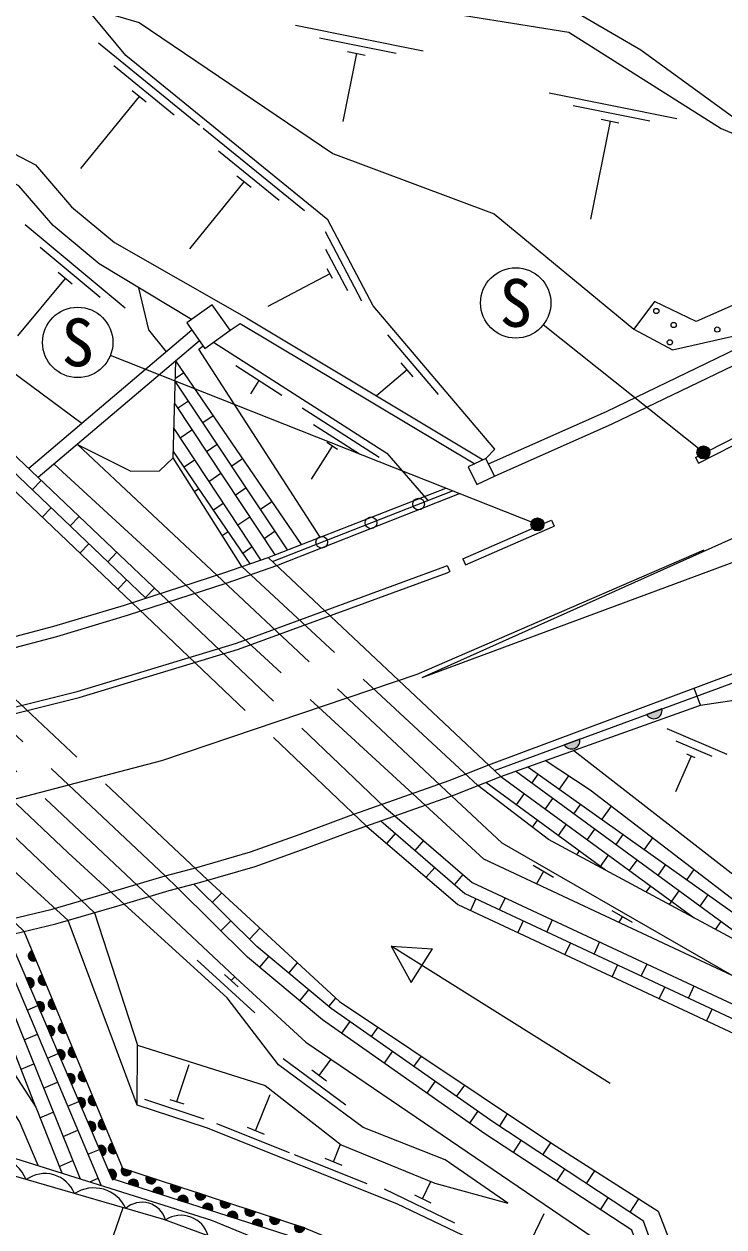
# Model space of a CAD drawing. Units: millimetres at full size, sheet at 1:1000; details may follow other scales. Extents: x 40000 to 680000, y 20000 to 380000.
# Drawn here: x 435046 to 461908, y 245923 to 292077 of the extents above; entities that cross this region are included whole.
import ezdxf
from ezdxf.enums import TextEntityAlignment as Align

# ---------------------------------------------------------------- set-up
doc = ezdxf.new("R2010")
doc.units = ezdxf.units.MM
doc.header["$LTSCALE"] = 1000
doc.linetypes.add('CHAIN', pattern=[18.5, 12, -1.5, 3.5, -1.5])
doc.linetypes.add('DASHED', pattern=[7.5, 6, -1.5])
for name, color, linetype, lineweight in [('M-BGD', 7, 'Continuous', 25), ('M-BMK', 2, 'CHAIN', 13), ('M-STR-HTXT', 7, 'Continuous', 13), ('M-STR-STR1', 1, 'Continuous', 25), ('M-STR-STRC', 7, 'Continuous', 25)]:
    doc.layers.add(name, color=color, linetype=linetype, lineweight=lineweight)
doc.styles.add('ＭＳ ゴシック', font='')
doc.styles.get('ＭＳ ゴシック').set_extended_font_data('MS Gothic')

msp = doc.modelspace()

# ---------------------------------------------------------------- hatches: boundary and pattern name
at = {"layer": 'M-BGD'}
for points in [[(458943, 265582), (459530, 265798, -0.84072)], [(455787, 264423), (456375, 264639, -0.84072)], [(435515, 256150, -0.4608), (435221, 256246, -0.4608), (435361, 256521)], [(435127, 255453, -0.4608), (435423, 255361, -0.4608), (435286, 255084)], [(435899, 255227, -0.4608), (435605, 255322, -0.4608), (435745, 255598)], [(435522, 254534, -0.4608), (435817, 254442, -0.4608), (435680, 254165)], [(436282, 254303, -0.4608), (435988, 254399, -0.4608), (436128, 254674)], [(435916, 253615, -0.4608), (436211, 253523, -0.4608), (436074, 253246)], [(436666, 253380, -0.4608), (436372, 253475, -0.4608), (436512, 253751)], [(436310, 252696, -0.4608), (436605, 252604, -0.4608), (436468, 252327)], [(437050, 252456, -0.4608), (436756, 252552, -0.4608), (436896, 252827)], [(436704, 251777, -0.4608), (436999, 251685, -0.4608), (436862, 251408)], [(437433, 251533, -0.4608), (437139, 251628, -0.4608), (437279, 251904)], [(437098, 250858, -0.4608), (437393, 250766, -0.4608), (437256, 250489)], [(437817, 250610, -0.4608), (437523, 250705, -0.4608), (437663, 250980)], [(437492, 249939, -0.4608), (437787, 249847, -0.4608), (437650, 249570)], [(438201, 249686, -0.4608), (437907, 249781, -0.4608), (438047, 250057)], [(437886, 249020, -0.4608), (438181, 248928, -0.4608), (438044, 248651)], [(438584, 248763, -0.4608), (438290, 248858, -0.4608), (438430, 249134)], [(438280, 248101, -0.4608), (438575, 248009, -0.4608), (438438, 247731)], [(439170, 248057, -0.4608), (438906, 247896, -0.4608), (438788, 248182)], [(440121, 247747, -0.4608), (439857, 247586, -0.4608), (439739, 247872)], [(439036, 247579, -0.4608), (439300, 247742, -0.4608), (439419, 247456)], [(439988, 247273, -0.4608), (440251, 247435, -0.4608), (440371, 247150)], [(441071, 247437, -0.4608), (440807, 247276, -0.4608), (440689, 247562)], [(440940, 246967, -0.4608), (441203, 247129, -0.4608), (441323, 246843)], [(442022, 247127, -0.4608), (441758, 246966, -0.4608), (441640, 247251)], [(442972, 246816, -0.4608), (442709, 246655, -0.4608), (442591, 246941)], [(441892, 246660, -0.4608), (442155, 246822, -0.4608), (442274, 246537)], [(442844, 246354, -0.4608), (443107, 246516, -0.4608), (443226, 246231)], [(443923, 246506, -0.4608), (443659, 246345, -0.4608), (443541, 246631)], [(443796, 246047, -0.4608), (444059, 246209, -0.4608), (444178, 245924)], [(444874, 246196, -0.4608), (444610, 246035, -0.4608), (444492, 246320)], [(445824, 245886, -0.4608), (445561, 245724, -0.4608), (445443, 246010)]]:
    msp.add_hatch(color=256, dxfattribs=at).paths.add_polyline_path(points)
at = {"layer": 'M-STR-STRC'}
for points in [[(461095, 275889, -1), (461147, 275392, -0.41421), (460872, 275615, -0.41421)], [(454651, 273110, -0.41421), (454978, 272977, -0.41421), (454845, 272650, -1)]]:
    msp.add_hatch(color=256, dxfattribs=at).paths.add_polyline_path(points)

# ---------------------------------------------------------------- linework, layer by layer
at = {"layer": 'M-BGD'}
for p, q in [((450369, 291040), (445466, 292020)), ((441779, 288187), (437900, 291342)), ((449329, 290942), (446387, 291530)), ((447800, 290941), (447279, 288336)), ((448143, 290873), (447456, 291010)), ((440813, 288585), (438486, 290478)), ((439732, 289078), (439189, 289520)), ((460106, 288444), (455203, 289424)), ((439460, 289299), (437212, 286535)), ((459067, 288346), (456125, 288934)), ((445804, 284913), (441925, 288067)), ((457537, 288346), (456786, 284592)), ((457880, 288277), (457194, 288414)), ((444839, 285311), (442512, 287204)), ((443758, 285804), (443215, 286245)), ((443486, 286025), (441392, 283449)), ((438931, 281182), (435086, 284378)), ((448014, 281449), (446613, 284102)), ((437971, 281590), (435664, 283508)), ((447469, 281839), (446628, 283431)), ((436894, 282095), (436356, 282542)), ((446783, 282495), (444407, 281240)), ((446881, 282309), (446685, 282681)), ((436625, 282319), (434792, 280114)), ((441490, 280330), (435228, 275023)), ((441780, 279920), (435592, 274677)), ((450947, 277860), (449007, 280147)), ((445692, 272110), (440872, 279150)), ((444945, 277830), (443176, 278962)), ((449748, 278809), (448572, 277811)), ((449975, 278542), (449522, 279076)), ((445163, 271904), (440851, 278380)), ((440854, 278493), (441172, 278711)), ((444061, 278396), (443737, 277890)), ((440827, 277499), (444677, 271714)), ((440935, 277337), (441354, 277624)), ((460814, 275449), (465060, 277619)), ((460928, 275226), (465174, 277396)), ((441909, 276791), (442302, 277061)), ((448669, 275446), (445721, 277333)), ((444134, 271514), (440802, 276558)), ((441040, 276197), (441489, 276504)), ((447918, 275570), (446149, 276703)), ((447078, 275752), (446666, 276016)), ((442440, 270932), (437096, 275951)), ((443718, 271370), (440778, 275682)), ((442043, 275672), (442463, 275959)), ((446872, 275884), (446063, 274621)), ((441252, 270548), (436199, 275191)), ((441185, 275084), (441591, 275362)), ((443017, 275127), (443432, 275411)), ((460814, 275449), (460928, 275226)), ((442143, 274528), (442597, 274839)), ((435708, 274566), (435363, 274204)), ((441583, 274145), (441749, 274258)), ((443151, 274006), (443571, 274294)), ((444412, 271610), (451230, 274272)), ((444580, 271453), (451492, 274169)), ((442312, 273432), (442694, 273694)), ((444126, 273462), (444562, 273760)), ((444747, 271296), (451753, 274065)), ((436088, 273515), (435743, 273153)), ((437157, 273188), (436812, 272826)), ((443245, 272859), (443705, 273174)), ((455291, 273045), (455391, 272816)), ((442654, 272454), (442875, 272606)), ((444259, 272341), (444680, 272629)), ((437537, 272136), (437192, 271774)), ((443439, 271779), (443797, 272025)), ((438606, 271809), (438261, 271447)), ((451891, 271563), (451991, 271334)), ((451289, 271301), (451389, 271072)), ((438986, 270758), (438641, 270396)), ((440055, 270431), (439710, 270069)), ((461010, 265941), (460766, 266596)), ((453350, 263211), (461010, 265941)), ((459530, 265798), (458943, 265582)), ((462031, 264048), (459735, 265037)), ((456375, 264639), (455787, 264423)), ((461453, 263971), (460076, 264564)), ((460807, 263923), (460485, 264061)), ((454384, 263580), (465369, 255771)), ((460646, 263992), (460053, 262614)), ((453350, 263211), (460763, 257780)), ((463927, 256077), (453902, 263408)), ((454773, 263303), (454524, 262953)), ((455947, 263229), (455588, 262724)), ((457367, 259607), (452767, 262981)), ((454243, 262557), (453935, 262124)), ((455332, 262363), (455050, 261966)), ((456403, 262144), (456139, 261772)), ((457577, 262070), (457218, 261565)), ((454741, 261533), (454550, 261263)), ((455856, 261375), (455548, 260941)), ((449290, 261023), (448964, 260644)), ((456946, 261182), (456663, 260784)), ((458033, 260986), (457753, 260592)), ((459165, 260852), (458848, 260406)), ((450375, 260749), (450048, 260371)), ((456354, 260350), (456253, 260206)), ((457470, 260193), (457161, 259758)), ((458561, 260001), (458276, 259602)), ((450806, 259718), (450480, 259339)), ((451890, 259445), (451564, 259066)), ((455369, 259337), (454589, 259786)), ((454979, 259562), (454713, 259091)), ((459664, 259827), (459368, 259411)), ((460753, 259633), (460479, 259248)), ((459083, 259010), (458915, 258774)), ((442271, 258374), (442628, 258736)), ((452391, 258520), (452179, 258067)), ((453509, 258550), (453297, 258097)), ((460175, 258821), (459802, 258296)), ((461294, 258668), (460982, 258230)), ((458392, 257599), (457612, 258048)), ((442600, 257283), (442984, 257672)), ((454203, 257674), (453992, 257221)), ((455321, 257704), (455109, 257251)), ((458002, 257824), (457868, 257612)), ((460697, 257828), (460690, 257819)), ((461790, 257640), (461577, 257341)), ((443696, 256970), (444101, 257381)), ((435495, 250514), (433060, 256781)), ((433518, 256891), (437197, 247773)), ((438003, 247520), (434002, 257007)), ((457536, 251422), (449136, 256690)), ((449136, 256690), (449909, 255308)), ((449136, 256690), (450716, 256596)), ((456015, 256828), (455804, 256375)), ((457133, 256858), (456921, 256404)), ((435515, 256150), (435361, 256521)), ((441689, 256165), (443906, 254143)), ((444091, 255885), (444441, 256305)), ((449909, 255308), (450716, 256596)), ((445209, 255664), (445538, 256059)), ((457827, 255981), (457616, 255528)), ((458945, 256011), (458733, 255558)), ((435127, 255453), (435286, 255084)), ((435899, 255227), (435745, 255598)), ((442741, 255612), (443258, 255140)), ((442999, 255376), (443134, 255519)), ((445627, 254604), (445977, 255024)), ((459640, 255135), (459428, 254682)), ((460757, 255165), (460546, 254712)), ((435168, 254243), (435573, 254414)), ((435522, 254534), (435680, 254165)), ((436282, 254303), (436128, 254674)), ((446745, 254384), (447012, 254703)), ((461452, 254289), (461240, 253836)), ((435916, 253615), (436074, 253246)), ((436666, 253380), (436512, 253751)), ((447243, 253354), (447557, 253801)), ((448375, 253225), (448631, 253588)), ((435046, 253106), (435556, 253321)), ((435945, 252400), (436361, 252575)), ((436310, 252696), (436468, 252327)), ((437050, 252456), (436896, 252827)), ((439389, 250600), (439400, 252893)), ((448879, 252203), (449193, 252650)), ((450011, 252075), (450294, 252477)), ((434929, 251971), (435420, 252178)), ((440907, 250731), (441377, 252155)), ((444985, 252389), (447395, 250602)), ((446369, 251736), (446829, 252356)), ((436704, 251777), (436862, 251408)), ((437433, 251533), (437279, 251904)), ((446088, 251945), (446650, 251528)), ((435794, 251251), (436334, 251478)), ((450515, 251053), (450829, 251500)), ((451647, 250925), (451958, 251366)), ((436722, 250557), (437150, 250737)), ((437098, 250858), (437256, 250489)), ((437817, 250610), (437663, 250980)), ((439673, 250822), (441952, 250069)), ((440641, 250818), (441172, 250643)), ((443933, 249617), (444488, 251010)), ((435656, 250108), (436168, 250323)), ((452151, 249903), (452465, 250350)), ((453289, 249782), (453606, 250265)), ((437492, 249939), (437650, 249570)), ((438201, 249686), (438047, 250057)), ((442428, 249893), (445215, 248783)), ((443608, 249746), (444258, 249487)), ((436542, 249396), (437111, 249636)), ((453825, 248777), (454125, 249234)), ((437499, 248714), (437938, 248899)), ((437886, 249020), (438044, 248651)), ((438584, 248763), (438430, 249134)), ((446920, 248427), (447186, 249095)), ((454961, 248685), (455269, 249155)), ((436395, 248248), (436917, 248468)), ((445416, 248703), (448203, 247593)), ((446595, 248556), (447245, 248297)), ((438280, 248101), (438438, 247731)), ((439170, 248057), (438788, 248182)), ((440121, 247747), (439739, 247872)), ((455497, 247679), (455797, 248136)), ((456633, 247587), (456956, 248079)), ((437566, 247657), (437888, 247793)), ((439036, 247579), (439419, 247456)), ((441071, 247437), (440689, 247562)), ((450344, 247004), (450661, 247668)), ((439988, 247273), (440371, 247150)), ((440940, 246967), (441323, 246843)), ((442022, 247127), (441640, 247251)), ((442972, 246816), (442591, 246941)), ((448861, 247380), (451568, 246087)), ((450028, 247155), (450659, 246853)), ((457169, 246582), (457469, 247038)), ((458305, 246490), (458643, 247005)), ((438348, 245225), (438844, 246666)), ((441892, 246660), (442274, 246537)), ((443923, 246506), (443541, 246631)), ((442844, 246354), (443226, 246231)), ((443796, 246047), (444178, 245924)), ((444874, 246196), (444492, 246320)), ((445824, 245886), (445443, 246010)), ((454356, 245087), (455003, 246441))]:
    msp.add_line(p, q, dxfattribs=at)
at = {"layer": 'M-BGD', "linetype": 'DASHED'}
for p, q in [((451455, 262466), (442440, 270932)), ((452460, 262859), (443409, 271262)), ((450441, 262105), (441252, 270548)), ((439185, 269878), (448195, 261306)), ((432699, 268055), (442103, 259226)), ((430393, 267495), (439853, 258603)), ((428274, 266960), (437750, 257981)), ((425584, 266329), (435054, 257259)), ((436736, 257686), (426913, 266622))]:
    msp.add_line(p, q, dxfattribs=at)
at = {"layer": 'M-BGD'}
for points in [[(486434, 305650), (480692, 301019), (474705, 296687), (464164, 290048), (462285, 288485), (458723, 291074), (456216, 292532), (450543, 293391), (441476, 294226)], [(439707, 293931), (441611, 293221), (450034, 292707), (455961, 291769), (461806, 288068), (462745, 287673), (465153, 289682), (476106, 296376), (482591, 301118), (487064, 304608)], [(484200, 294630), (479699, 291494), (476107, 289067), (472113, 286585), (468254, 284316), (466065, 282962), (460840, 280662), (459246, 281431), (458451, 280369)], [(439707, 293931), (437406, 292742), (439470, 292139), (446891, 287106), (453088, 284790), (458451, 280369), (459927, 279577), (463382, 280354), (470549, 284499), (472520, 285481), (477062, 288464), (482733, 292317)], [(452771, 275409), (453112, 275772), (448450, 281267), (446709, 284564), (438954, 290871), (437406, 292742)], [(431802, 288597), (435483, 286676), (436866, 285060), (438511, 283693), (443579, 280799), (452668, 275360)], [(441472, 280744), (437928, 282871), (436158, 284342), (434846, 285875), (431337, 287706)], [(418128, 284214), (420296, 284684), (423738, 284692), (428341, 282066), (431713, 280866), (437274, 276757)], [(418128, 284214), (430583, 278354), (432473, 277184), (434284, 275921), (440267, 270229)], [(417916, 283762), (430344, 277914), (432198, 276766), (433967, 275533), (439726, 270053)], [(417703, 283309), (430105, 277474), (431923, 276348), (433650, 275144), (439185, 269878)], [(440513, 279501), (439839, 280344), (439454, 281955)], [(442962, 280327), (443337, 280592), (452343, 275202)], [(446415, 272392), (441749, 279608), (441916, 279726)], [(442315, 279870), (448974, 275607), (450538, 273794)], [(443409, 271262), (440771, 275427), (440872, 279150)], [(437096, 275951), (439139, 274924), (440242, 274933), (440771, 275427)], [(451891, 271563), (455225, 273016), (455291, 273045)], [(451991, 271334), (455324, 272787), (455391, 272816)], [(422025, 262987), (425384, 263548), (437090, 266474), (443203, 268325), (451190, 271258), (451289, 271301)], [(422067, 262740), (425435, 263303), (437157, 266233), (443282, 268088), (451283, 271025), (451389, 271072)], [(452879, 263654), (463463, 267601), (469156, 269770)], [(453108, 263439), (464312, 267554), (469312, 269429)], [(461010, 265941), (462638, 266191), (471068, 269516)], [(456146, 264208), (463111, 258794), (470378, 262481), (471720, 261987), (474662, 260219)], [(466421, 254735), (463899, 257218), (456778, 262683), (455051, 263817)], [(466421, 254735), (455177, 260785), (452460, 262859)], [(462222, 255570), (453390, 260649), (451455, 262466)], [(462222, 255570), (452691, 260038), (450441, 262105)], [(448195, 261306), (451695, 258293), (464864, 252143)], [(448738, 261499), (451969, 258717), (465076, 252596)], [(449280, 261692), (452243, 259141), (465288, 253049)], [(461068, 239884), (458822, 246150), (453034, 249950), (446837, 254307), (443986, 256684), (441559, 259076)], [(442103, 259226), (442416, 258932), (447147, 254579), (455330, 249114), (459385, 246532), (461839, 240197), (460553, 239699)], [(439853, 258603), (443344, 255322), (445865, 253012), (457600, 245030), (459918, 238608)], [(460553, 239699), (458369, 245794), (452727, 249498), (446504, 253873), (443619, 256279), (440944, 258916)], [(437750, 257981), (439400, 252893), (444303, 251351), (447220, 249068), (450818, 247604), (453614, 246841), (451213, 248496), (448057, 249737), (444815, 252142), (442835, 254713), (438888, 258314)], [(459918, 238608), (457184, 242282), (455526, 243863), (449359, 246810), (442048, 249722), (439389, 250600), (436736, 257686)], [(434418, 257107), (438418, 247778), (445131, 245617), (450434, 243462), (454610, 240607), (457334, 238290)], [(457717, 238619), (454851, 241262), (450630, 243879), (445761, 245906), (438831, 248168), (435054, 257259)], [(435590, 248278), (434865, 249964), (430810, 256214)], [(431654, 256426), (435495, 250514), (436496, 247993)], [(456200, 238265), (455350, 238990), (448094, 243106), (444946, 244533), (440415, 246213), (435124, 247738), (426870, 250113), (425670, 250944), (423929, 252002)], [(425670, 250944), (433322, 248990), (442243, 246188), (447344, 244082), (450890, 242256), (453781, 240602), (455571, 239423), (456560, 238447)]]:
    msp.add_lwpolyline(points, dxfattribs=at)
at = {"layer": 'M-BGD', "linetype": 'DASHED'}
for points in [[(452871, 275203), (457398, 277216), (464457, 280612), (474619, 286296), (481443, 290865), (491190, 298237), (497364, 303515)], [(453098, 274735), (457616, 276744), (464697, 280150), (474891, 285852), (481745, 290441), (491516, 297832), (497704, 303121)], [(440267, 270229), (448867, 262048), (449280, 261692)], [(440944, 258916), (440458, 259395), (431561, 267779)], [(438888, 258314), (436742, 260271), (429379, 267239)]]:
    msp.add_lwpolyline(points, dxfattribs=at)
at = {"layer": 'M-BGD'}
for points in [[(441289, 280615), (441981, 279634), (442962, 280327), (442269, 281307)], [(452423, 274408), (453098, 274735), (452771, 275409), (452096, 275083)]]:
    msp.add_lwpolyline(points, close=True, dxfattribs=at)
for centre, radius in [((459311, 281066), 100), ((459978, 280531), 100), ((461653, 280356), 100), ((459834, 279866), 100), ((450188, 273657), 225), ((448361, 272939), 225), ((446471, 272196), 225)]:
    msp.add_circle(centre, radius, dxfattribs=at)
for centre, radius, start, end in [((459217, 265741), 318, 210.0609, 10.2786), ((456062, 264582), 318, 210.0609, 10.2786), ((435409, 256324), 203, 103.598, 301.5214), ((435236, 255281), 203, 284.2463, 122.1696), ((435792, 255400), 203, 103.598, 301.5214), ((435630, 254362), 203, 284.2463, 122.1696), ((436176, 254477), 203, 103.598, 301.5214), ((436024, 253443), 203, 284.2463, 122.1696), ((436560, 253553), 203, 103.598, 301.5214), ((436418, 252524), 203, 284.2463, 122.1696), ((436943, 252630), 203, 103.598, 301.5214), ((436812, 251605), 203, 284.2463, 122.1696), ((437327, 251706), 203, 103.598, 301.5214), ((437206, 250686), 203, 284.2463, 122.1696), ((437711, 250783), 203, 103.598, 301.5214), ((437600, 249767), 203, 284.2463, 122.1696), ((438094, 249859), 203, 103.598, 301.5214), ((437994, 248848), 203, 284.2463, 122.1696), ((438478, 248936), 203, 103.598, 301.5214), ((433796, 247198), 1433, 22.1272, 125.7631), ((435845, 246747), 1225, 21.7857, 126.0624), ((438388, 247929), 203, 284.2463, 122.1696), ((438969, 248090), 203, 152.962, 350.8854), ((439920, 247779), 203, 152.962, 350.8854), ((437719, 246064), 1356, 24.9813, 122.8667), ((439237, 247548), 203, 333.1934, 171.1168), ((440189, 247242), 203, 333.1934, 171.1168), ((440870, 247469), 203, 152.962, 350.8854), ((441141, 246935), 203, 333.1934, 171.1168), ((441821, 247159), 203, 152.962, 350.8854), ((442772, 246849), 203, 152.962, 350.8854), ((439572, 245926), 945, 16.1579, 131.3256), ((442093, 246629), 203, 333.1934, 171.1168), ((443045, 246322), 203, 333.1934, 171.1168), ((443722, 246538), 203, 152.962, 350.8854), ((441075, 245299), 1072, 15.5228, 123.7869), ((443997, 246016), 203, 333.1934, 171.1168), ((444673, 246228), 203, 152.962, 350.8854), ((445624, 245918), 203, 152.962, 350.8854)]:
    msp.add_arc(centre, radius, start, end, dxfattribs=at)
at = {"layer": 'M-BMK'}
msp.add_lwpolyline([(256990, 291033), (276208, 284952), (309916, 274534), (325579, 269644), (339864, 265360), (349811, 262705), (359748, 260440), (364480, 259531), (369604, 258637), (372683, 258181), (381177, 257178), (387696, 257017), (397501, 256924), (404861, 257267), (411981, 257937), (422753, 259496), (429086, 260888), (440336, 263825), (450130, 267139), (464442, 273332), (472564, 277641), (477098, 280528), (484509, 285302)], dxfattribs=at)
at = {"layer": 'M-STR-HTXT'}
for p, q in [((461121, 275641), (454972, 280535)), ((454748, 272880), (438360, 279366))]:
    msp.add_line(p, q, dxfattribs=at)
for centre in [(453916, 281376), (437105, 279862)]:
    msp.add_circle(centre, 1350, dxfattribs=at)
at = {"layer": 'M-STR-STR1'}
msp.add_line((453350, 263211), (444412, 271610), dxfattribs=at)
msp.add_line((453350, 263211), (444412, 271610), dxfattribs=at)
for points in [[(423345, 265835), (427109, 266666), (430536, 267532), (432995, 268126), (436191, 268971), (438900, 269786), (442714, 271021), (444412, 271610)], [(423345, 265835), (427109, 266666), (430536, 267532), (432995, 268126), (436191, 268971), (438900, 269786), (442714, 271021), (444412, 271610)], [(423706, 265498), (427203, 266269), (430634, 267136), (433095, 267731), (436302, 268580), (439022, 269397), (442843, 270635), (444747, 271296)], [(423706, 265498), (427203, 266269), (430634, 267136), (433095, 267731), (436302, 268580), (439022, 269397), (442843, 270635), (444747, 271296)], [(432547, 257260), (436119, 258117), (438437, 258790), (440458, 259395), (441676, 259711), (443736, 260311), (445639, 260991), (447530, 261691), (451364, 263054), (452879, 263654)], [(432547, 257260), (436119, 258117), (438437, 258790), (440458, 259395), (441676, 259711), (443736, 260311), (445639, 260991), (447530, 261691), (451364, 263054), (452879, 263654)], [(433060, 256781), (436269, 257551), (438603, 258229), (440616, 258831), (441832, 259147), (443916, 259754), (445839, 260441), (447730, 261141), (451570, 262506), (453350, 263211)], [(433060, 256781), (436269, 257551), (438603, 258229), (440616, 258831), (441832, 259147), (443916, 259754), (445839, 260441), (447730, 261141), (451570, 262506), (453350, 263211)]]:
    msp.add_lwpolyline(points, dxfattribs=at)
at = {"layer": 'M-STR-STRC'}
msp.add_line((450328, 267003), (464442, 273332), dxfattribs=at)
msp.add_lwpolyline([(450328, 267003), (468710, 273827), (478958, 278668), (488879, 284414), (492909, 287282)], dxfattribs=at)
for centre in [(461121, 275641), (454748, 272880)]:
    msp.add_circle(centre, 250, dxfattribs=at)

# ---------------------------------------------------------------- texts
at = {"layer": 'M-STR-HTXT', "style": 'ＭＳ ゴシック'}
for p in [(453916, 281376), (437105, 279862)]:
    msp.add_text('S', height=1833, dxfattribs=at).set_placement(p, align=Align.MIDDLE_CENTER)

doc.saveas('drawing.dxf')
